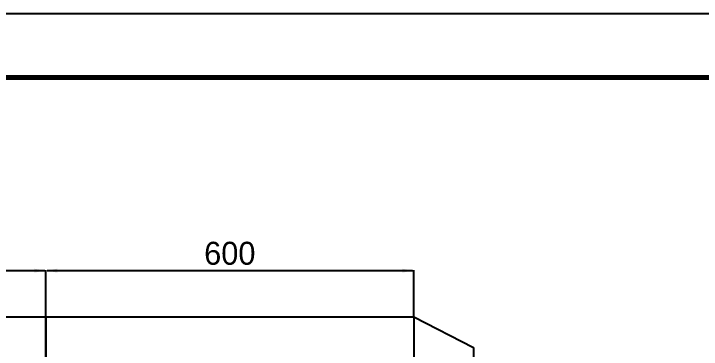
# Model space of a CAD drawing. Header units: millimetres. Extents: x 210163 to 420413, y -109 to 148391.
# Drawn here: x 276268 to 330105, y 122089 to 148391 of the extents above; entities that cross this region are included whole.
import ezdxf

# ---------------------------------------------------------------- set-up
doc = ezdxf.new("R2010")
doc.units = ezdxf.units.MM
doc.header["$LTSCALE"] = 50
doc.header["$MEASUREMENT"] = 0
doc.layers.get('0').update_dxf_attribs({"linetype": 'CONTINUOUS'})
doc.layers.add('001dmp-FORM', color=253, linetype='CONTINUOUS')
doc.styles.get("Standard").update_dxf_attribs({"font": 'SYMBOL'})

# ---------------------------------------------------------------- blocks, each defined once
blk = doc.blocks.new('Rack-2000')
at = {"lineweight": -3}
for p, q in [((1272, 1964.2), (1872, 1964.2)), ((1272, 64.8), (1272, 1964.2)), ((1872, 1964.2), (1872, 64.8)), ((1872, 1964.2), (1969.6, 1914.2)), ((1969.6, 1914.2), (1969.6, 146.2))]:
    blk.add_line(p, q, dxfattribs=at)
blk = doc.blocks.new('Rack2-2000')
at = {"lineweight": -3}
for p, q in [((672, 1964.2), (1272, 1964.2)), ((1272, 1964.2), (1272, 64.8))]:
    blk.add_line(p, q, dxfattribs=at)
blk = doc.blocks.new('FORM_ELEC_SUKWOO$0$')
at = {"layer": '001dmp-FORM', "color": 30}
blk.add_lwpolyline([(161727, 114228), (0, 114228), (0, 0), (161727, 0)], close=True, dxfattribs=at)
at = {"layer": '001dmp-FORM', "const_width": 288}
blk.add_lwpolyline([(5769, 3846), (5769, 110382), (157881, 110382), (157881, 3846)], close=True, dxfattribs=at)
blk = doc.blocks.new('FORM_ELEC_SUKWOO')
at = {"layer": '001dmp-FORM'}
blk.add_blockref('FORM_ELEC_SUKWOO$0$', (12, -1), dxfattribs=at)

msp = doc.modelspace()

# ---------------------------------------------------------------- linework, layer by layer
at = {"lineweight": -3}
for p, q in [((250078, 128252), (278698, 128252)), ((278788, 124642), (278788, 128297)), ((278788, 124642), (278788, 128297)), ((278788, 124642), (278788, 128297)), ((278788, 124642), (278788, 128297)), ((278878, 128252), (307498, 128252)), ((307588, 124642), (307588, 128297))]:
    msp.add_line(p, q, dxfattribs=at)
for points in [[(277888, 128402), (277888, 128102), (278788, 128252)], [(279688, 128402), (279688, 128102), (278788, 128252)], [(306688, 128402), (306688, 128102), (307588, 128252)]]:
    msp.add_solid(points)

# ---------------------------------------------------------------- block references
at = {"color": 4, "xscale": 1.300026812119367, "yscale": 1.300026812119367, "zscale": 1.300026812119367}
msp.add_blockref('FORM_ELEC_SUKWOO', (210147, -108), dxfattribs=at)
at = {"lineweight": -3, "xscale": 48, "yscale": 48, "zscale": 48}
for name in ['Rack2-2000', 'Rack-2000']:
    msp.add_blockref(name, (217732, 30337), dxfattribs=at)

# ---------------------------------------------------------------- texts
at = {"lineweight": -3, "insert": (293188, 129602), "char_height": 1800, "attachment_point": 5}
msp.add_mtext('600', dxfattribs=at)

doc.saveas('drawing.dxf')
